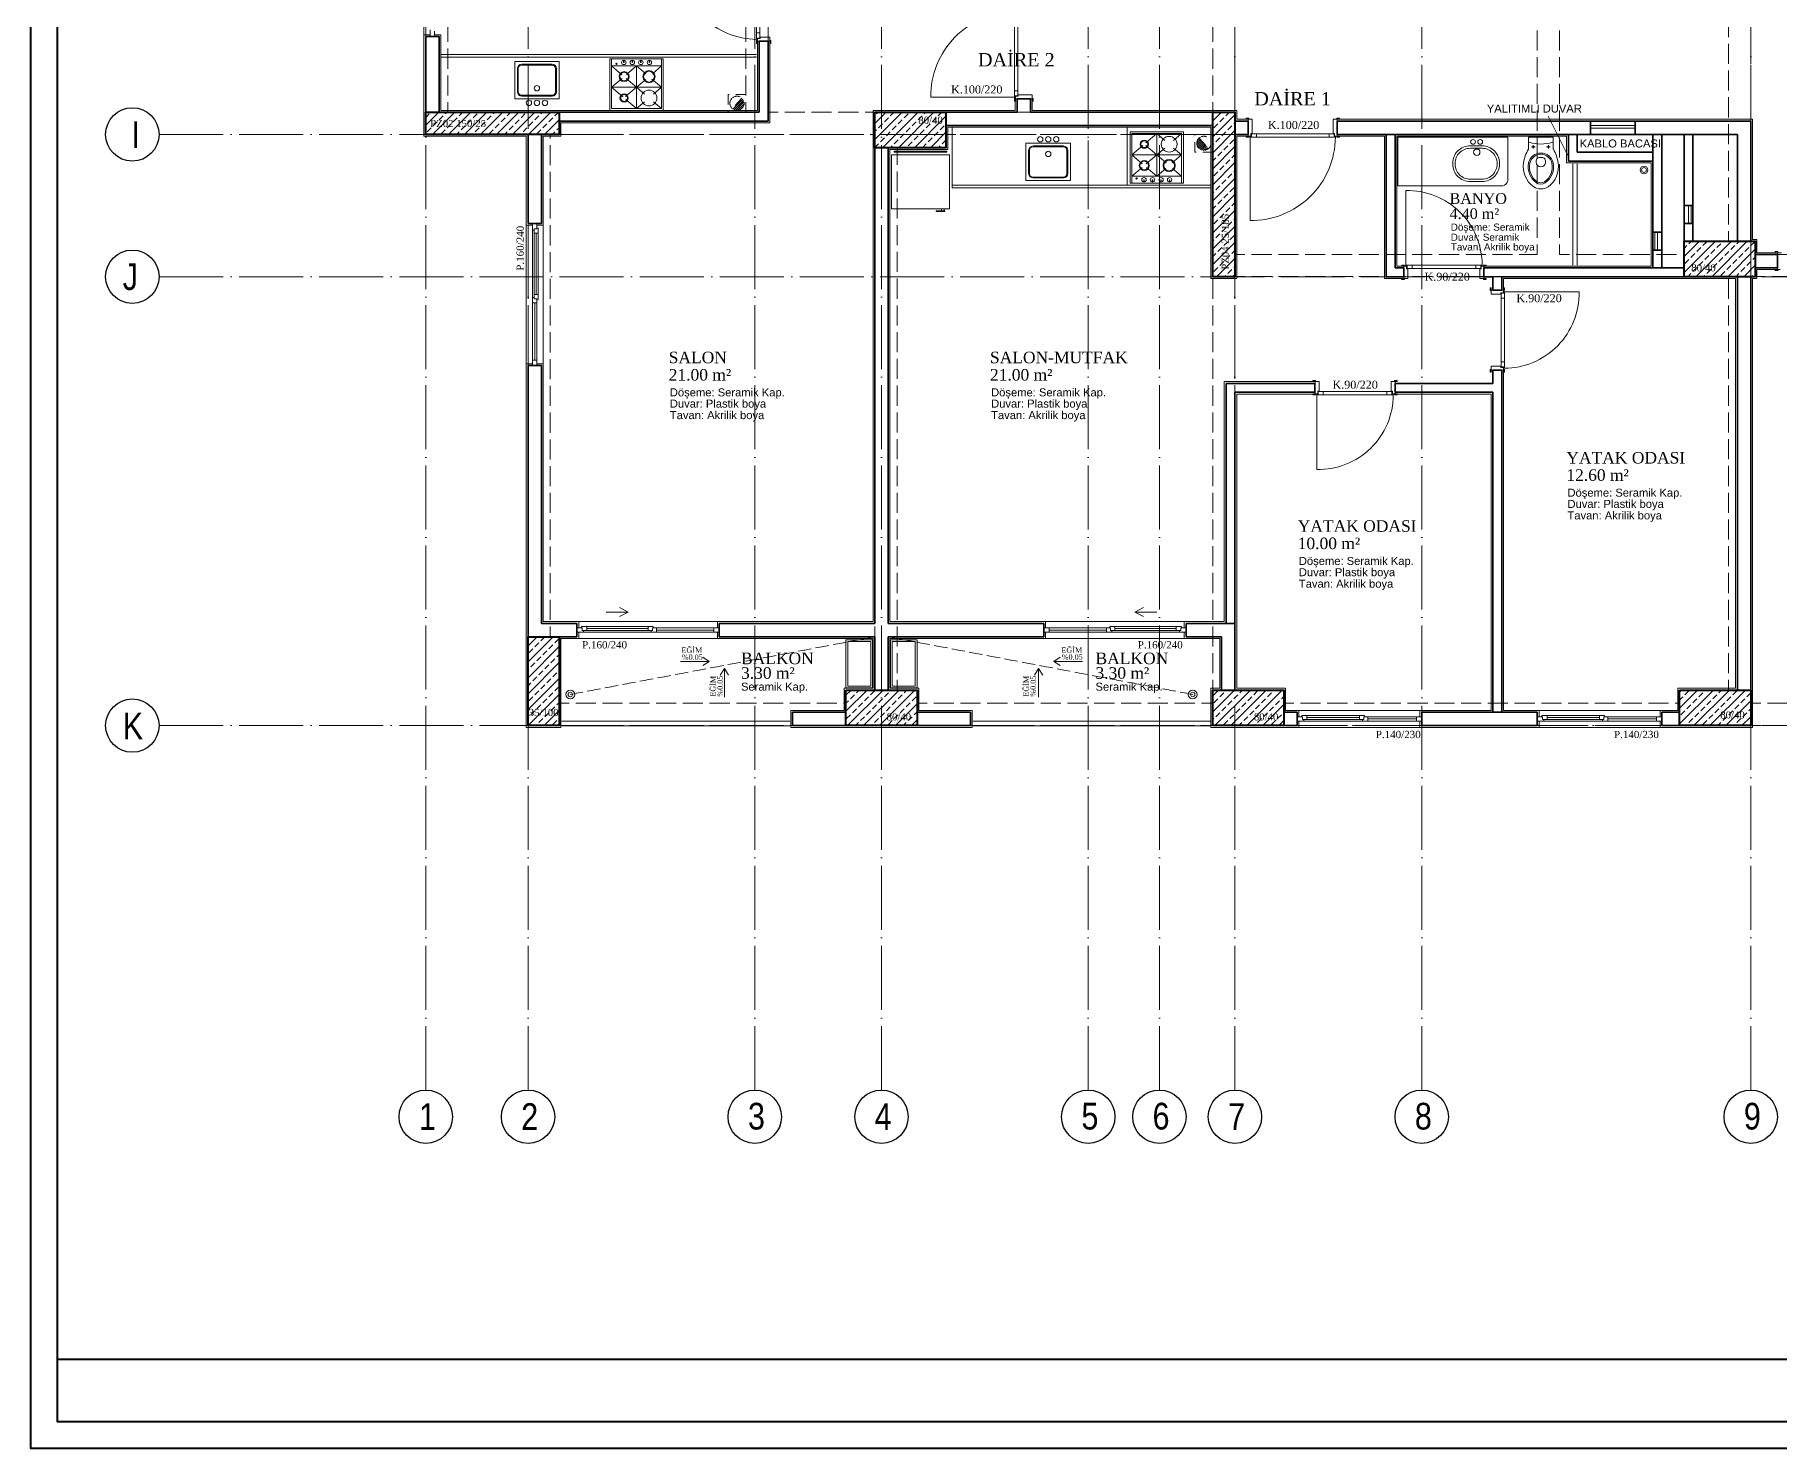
# Model space of a CAD drawing. Header units: millimetres. Extents: x 11587 to 81192, y -36083 to -25300.
# Drawn here: x 25177 to 27138, y -36083 to -34493 of the extents above; entities that cross this region are included whole.
import ezdxf

# ---------------------------------------------------------------- set-up
doc = ezdxf.new("R2010")
doc.units = ezdxf.units.MM
doc.linetypes.add('AKS', pattern=[30, 24, -3, 0, -3])
doc.linetypes.add('IZDUSUM1', pattern=[20, 7.5, -5, 7.5, 0])
for name, color, linetype, lineweight in [('rtm-aks balon', 20, 'Continuous', 25), ('rtm-aks balon yazı', 7, 'Continuous', 20), ('rtm-aks yeni', 7, 'AKS', 20), ('rtm-antet-02', 140, 'Continuous', 40), ('rtm-cam', 141, 'Continuous', 9), ('rtm-duv tugla', 22, 'Continuous', 35), ('rtm-izdusum-üst ince', 8, 'IZDUSUM1', 5), ('rtm-kapı-ahsap', 35, 'Continuous', 13), ('rtm-mhl-yazı-adı', 150, 'Continuous', 30), ('rtm-mhl-yazı-m2', 7, 'Continuous', 20), ('rtm-mhl-yazı-malzeme', 253, 'Continuous', 13), ('rtm-pen-ahsap', 35, 'Continuous', 13), ('rtm-plan katmanı-05', 205, 'Continuous', 20), ('rtm-plan katmanı-07', 135, 'Continuous', 9), ('rtm-sembol ok', 7, 'Continuous', 20), ('rtm-sıva', 252, 'Continuous', 15), ('rtm-tarama-betonarme', 51, 'Continuous', 15), ('rtm-tas_betonarme', 50, 'Continuous', 40), ('rtm-tefris vitrifiye', 9, 'Continuous', 9)]:
    doc.layers.add(name, color=color, linetype=linetype, lineweight=lineweight)
doc.styles.add('AKSYAZI', font='ARIALN.TTF')
doc.styles.add('ARIAL', font='times.ttf')
doc.styles.get("Standard").update_dxf_attribs({"font": 'arial.ttf'})
doc.styles.add('VAZ-OLCU', font='times.ttf', dxfattribs={"height": 60})
pattern_1 = [(45, (3786.76, 20249.116), (-8.980256, 8.980256), []), (45, (3795.74, 20249.116), (-8.980256, 8.980256), [6.35, -3.175])]

# ---------------------------------------------------------------- blocks, each defined once
blk = doc.blocks.new('KİRİŞA')
at = {"layer": 'rtm-izdusum-üst ince', "ltscale": 1.5}
for points in [[(21829.4, -54829.2), (21829.4, -54569.2)], [(21854.4, -54829.2), (21854.4, -54569.2)], [(22189.4, -54829.2), (22189.4, -54579.2)], [(22214.4, -54829.2), (22214.4, -54579.2)], [(23294.4, -54974.2), (23294.4, -54689.2)], [(23319.4, -54974.2), (23319.4, -54689.2)], [(22714.4, -54829.2), (22714.4, -54709.2)], [(22739.4, -54829.2), (22739.4, -54709.2)], [(23079.4, -54989.2), (23079.4, -54709.2)], [(23104.4, -54989.2), (23104.4, -54709.2)], [(21979.4, -54829.2), (22189.4, -54829.2)], [(22214.4, -54829.2), (22334.4, -54829.2)], [(22414.4, -54829.2), (22714.4, -54829.2)], [(21944.4, -55419.2), (21944.4, -54854.2)], [(21969.4, -55419.2), (21969.4, -54854.2)], [(21979.4, -54854.2), (22334.4, -54854.2)], [(22414.4, -54854.2), (22714.4, -54854.2)], [(22334.4, -55479.2), (22334.4, -54869.2)], [(22359.4, -55479.2), (22359.4, -54869.2)], [(22739.4, -54989.2), (23079.4, -54989.2)], [(23104.4, -54989.2), (23244.4, -54989.2)], [(23324.4, -54989.2), (23554.4, -54989.2)], [(22714.4, -55479.2), (22714.4, -55014.2)], [(22739.4, -55479.2), (22739.4, -55014.2)], [(22739.4, -55014.2), (23244.4, -55014.2)], [(23294.4, -55479.2), (23294.4, -55014.2)], [(23319.4, -55479.2), (23319.4, -55014.2)], [(23324.4, -55014.2), (23554.4, -55014.2)], [(21979.4, -55494.2), (22301.9, -55494.2)], [(22381.9, -55494.2), (22714.4, -55494.2)], [(22794.4, -55494.2), (23239.4, -55494.2)], [(23319.4, -55494.2), (23554.4, -55494.2)], [(21979.4, -55519.2), (22301.9, -55519.2)], [(22381.9, -55519.2), (22714.4, -55519.2)], [(22794.4, -55519.2), (23239.4, -55519.2)], [(23319.4, -55519.2), (23554.4, -55519.2)]]:
    blk.add_lwpolyline(points, dxfattribs=at)
blk = doc.blocks.new('rty')
at = {"layer": 'rtm-kapı-ahsap'}
for p, q in [((-58244.9, -62700.3), (-58243.8, -62700.3)), ((-58244.9, -62703.4), (-58244.9, -62700.3)), ((-58243.8, -62703.4), (-58244.9, -62703.4)), ((-58243.8, -62700.3), (-58243.8, -62703.4)), ((-58243.8, -62707.4), (-58243.8, -62702.9)), ((-58229.8, -62702.9), (-58243.8, -62702.9)), ((-58232.8, -62707.4), (-58243.8, -62707.4)), ((-58232.8, -62705.9), (-58232.8, -62707.4)), ((-58229.8, -62705.9), (-58232.8, -62705.9)), ((-58232.6, -62706.4), (-58232.6, -62789.4)), ((-58232.6, -62706.4), (-58229.7, -62706.4)), ((-58229.8, -62700.4), (-58229.8, -62703.4)), ((-58228.8, -62700.4), (-58229.8, -62700.4)), ((-58229.8, -62702.9), (-58229.8, -62705.9)), ((-58229.8, -62703.4), (-58228.8, -62703.4)), ((-58229.8, -62704.9), (-58228.8, -62704.9)), ((-58229.7, -62706.4), (-58229.7, -62704.9)), ((-58228.8, -62703.4), (-58228.8, -62700.4)), ((-58228.8, -62790.9), (-58228.8, -62704.9)), ((-58144.8, -62704.9), (-58228.8, -62704.9)), ((-58228.8, -62712), (-58232.6, -62712)), ((-58243.8, -62788.4), (-58243.8, -62792.9)), ((-58232.8, -62788.4), (-58243.8, -62788.4)), ((-58232.8, -62789.9), (-58232.8, -62788.4)), ((-58228.8, -62783.7), (-58232.6, -62783.7)), ((-58243.8, -62792.3), (-58244.9, -62792.3)), ((-58244.9, -62792.3), (-58244.9, -62795.4)), ((-58244.9, -62795.4), (-58243.8, -62795.4)), ((-58243.8, -62795.4), (-58243.8, -62792.3)), ((-58229.8, -62792.9), (-58243.8, -62792.9)), ((-58229.8, -62789.9), (-58232.8, -62789.9)), ((-58232.6, -62789.4), (-58229.7, -62789.4)), ((-58229.8, -62792.9), (-58229.8, -62789.9)), ((-58229.8, -62790.9), (-58228.8, -62790.9)), ((-58229.8, -62795.4), (-58229.8, -62792.3)), ((-58229.8, -62792.3), (-58228.8, -62792.3)), ((-58228.8, -62795.4), (-58229.8, -62795.4)), ((-58229.7, -62789.4), (-58229.7, -62790.9)), ((-58228.8, -62792.3), (-58228.8, -62795.4))]:
    blk.add_line(p, q, dxfattribs=at)
at = {"layer": 'rtm-kapı-ahsap', "const_width": 0.392}
blk.add_lwpolyline([(-58229.2, -62703.9, 1), (-58229.2, -62704.5, 1)], format="xyb", close=True, dxfattribs=at)
at = {"layer": 'rtm-kapı-ahsap'}
blk.add_arc((-58229.1, -62706.6), 84.3, 270.2011, 1.1472, dxfattribs=at)
blk = doc.blocks.new('K-100')
at = {"layer": 'rtm-kapı-ahsap'}
for p, q in [((-34308.1, -13702.2), (-34307, -13702.2)), ((-34308.1, -13705.4), (-34308.1, -13702.2)), ((-34307, -13705.4), (-34308.1, -13705.4)), ((-34307, -13702.2), (-34307, -13705.4)), ((-34307, -13709.3), (-34307, -13704.8)), ((-34288, -13704.8), (-34307, -13704.8)), ((-34291, -13709.3), (-34307, -13709.3)), ((-34288, -13707.8), (-34291, -13707.8)), ((-34291, -13707.8), (-34291, -13709.3)), ((-34290.8, -13801.3), (-34290.8, -13708.3)), ((-34290.8, -13708.3), (-34287.9, -13708.3)), ((-34288, -13702.3), (-34288, -13705.4)), ((-34287, -13702.3), (-34288, -13702.3)), ((-34288, -13704.8), (-34288, -13707.8)), ((-34288, -13705.4), (-34287, -13705.4)), ((-34288, -13706.8), (-34287, -13706.8)), ((-34287.9, -13708.3), (-34287.9, -13706.8)), ((-34287, -13705.4), (-34287, -13702.3)), ((-34287, -13706.8), (-34287, -13802.8)), ((-34287, -13713.9), (-34290.8, -13713.9)), ((-34307, -13804.2), (-34308.1, -13804.2)), ((-34308.1, -13804.2), (-34308.1, -13807.3)), ((-34308.1, -13807.3), (-34307, -13807.3)), ((-34307, -13800.3), (-34307, -13804.8)), ((-34291, -13800.3), (-34307, -13800.3)), ((-34307, -13807.3), (-34307, -13804.2)), ((-34288, -13804.8), (-34307, -13804.8)), ((-34291, -13801.8), (-34291, -13800.3)), ((-34288, -13801.8), (-34291, -13801.8)), ((-34287, -13795.6), (-34290.8, -13795.6)), ((-34290.8, -13801.3), (-34287.9, -13801.3)), ((-34288, -13804.8), (-34288, -13801.8)), ((-34288, -13802.8), (-34287, -13802.8)), ((-34288, -13807.3), (-34288, -13804.2)), ((-34288, -13804.2), (-34287, -13804.2)), ((-34287, -13807.3), (-34288, -13807.3)), ((-34287.9, -13801.3), (-34287.9, -13802.8)), ((-34193, -13802.8), (-34287, -13802.8)), ((-34287, -13804.2), (-34287, -13807.3))]:
    blk.add_line(p, q, dxfattribs=at)
at = {"layer": 'rtm-kapı-ahsap', "const_width": 0.392}
blk.add_lwpolyline([(-34287.4, -13803.7, -1), (-34287.4, -13803.1, -1)], format="xyb", close=True, dxfattribs=at)
at = {"layer": 'rtm-kapı-ahsap'}
blk.add_arc((-34287.9, -13801.7), 94.9, 359.3332, 89.4605, dxfattribs=at)

msp = doc.modelspace()

# ---------------------------------------------------------------- hatches: boundary and pattern name
at = {"layer": 'rtm-izdusum-üst ince', "ltscale": 1.5}
h = msp.add_hatch(dxfattribs=at)
h.set_pattern_fill('ANSI31', color=256, scale=0.5, angle=180, style=0)
h.set_pattern_definition([(225, (27200.5832, -32985.134), (1.122532, -1.122532), [])])
edge = h.paths.add_edge_path()
edge.add_arc((25966.19, -34570.13), 8, -132.76259, 47.23741, ccw=False)
edge.add_line((25960.76, -34576.01), (25971.62, -34564.26))
h = msp.add_hatch(dxfattribs=at)
h.set_pattern_fill('ANSI31', color=256, scale=0.5, angle=180, style=0)
h.set_pattern_definition([(225, (27255.5832, -34455.134), (1.122532, -1.122532), [])])
edge = h.paths.add_edge_path()
edge.add_arc((26491.19, -34615.13), 8, 132.76259, 312.76259)
edge.add_line((26496.62, -34621.01), (26485.76, -34609.26))
at = {"layer": 'rtm-tarama-betonarme'}
h = msp.add_hatch(dxfattribs=at)
h.set_pattern_fill('ANSI33', color=256, scale=2, style=0)
h.set_pattern_definition(pattern_1)
h.paths.add_polyline_path([(25616.19, -34580.13), (25766.19, -34580.13), (25766.19, -34605.13), (25616.19, -34605.13)])
h = msp.add_hatch(dxfattribs=at)
h.set_pattern_fill('ANSI33', color=256, scale=2, style=0)
h.set_pattern_definition(pattern_1)
h.paths.add_polyline_path([(26121.19, -34620.13), (26121.19, -34580.13), (26201.19, -34580.13), (26201.19, -34620.13)])
h = msp.add_hatch(dxfattribs=at)
h.set_pattern_fill('ANSI33', color=256, scale=2, style=0)
h.set_pattern_definition(pattern_1)
h.paths.add_polyline_path([(26501.19, -34765.13), (26501.19, -34580.13), (26526.19, -34580.13), (26526.19, -34765.13)])
h = msp.add_hatch(dxfattribs=at)
h.set_pattern_fill('ANSI33', color=256, scale=2, style=0)
h.set_pattern_definition(pattern_1)
h.paths.add_polyline_path([(27111.19, -34765.13), (27031.19, -34765.13), (27031.19, -34725.13), (27111.19, -34725.13)])
h = msp.add_hatch(dxfattribs=at)
h.set_pattern_fill('ANSI33', color=256, scale=2, style=0)
h.set_pattern_definition(pattern_1)
h.paths.add_polyline_path([(25731.19, -35170.13), (25766.19, -35170.13), (25766.19, -35270.13), (25731.19, -35270.13)])
h = msp.add_hatch(dxfattribs=at)
h.set_pattern_fill('ANSI33', color=256, scale=2, style=0)
h.set_pattern_definition(pattern_1)
h.paths.add_polyline_path([(26088.69, -35270.13), (26088.69, -35230.13), (26168.69, -35230.13), (26168.69, -35270.13)])
h = msp.add_hatch(dxfattribs=at)
h.set_pattern_fill('ANSI33', color=256, scale=2, style=0)
h.set_pattern_definition(pattern_1)
h.paths.add_polyline_path([(26581.19, -35270.13), (26501.19, -35270.13), (26501.19, -35230.13), (26581.19, -35230.13)])
h = msp.add_hatch(dxfattribs=at)
h.set_pattern_fill('ANSI33', color=256, scale=2, style=0)
h.set_pattern_definition(pattern_1)
h.paths.add_polyline_path([(27106.19, -35270.13), (27026.19, -35270.13), (27026.19, -35230.13), (27106.19, -35230.13)])

# ---------------------------------------------------------------- linework, layer by layer
at = {"layer": 'rtm-aks balon'}
for centre in [(25286.19, -34605.13), (25286.19, -34765.13), (25286.19, -35270.13), (25616.19, -35710.13), (25731.19, -35710.13), (25986.19, -35710.13), (26128.69, -35710.13), (26361.19, -35710.13), (26441.19, -35710.13), (26526.19, -35710.13), (26736.19, -35710.13), (27106.19, -35710.13)]:
    msp.add_circle(centre, 30, dxfattribs=at)
at = {"layer": 'rtm-aks yeni', "ltscale": 3}
for p, q in [((25616.19, -35680.13), (25616.19, -31980.13)), ((25731.19, -35680.13), (25731.19, -31980.13)), ((25986.19, -35680.13), (25986.19, -31980.13)), ((26128.69, -35680.13), (26128.69, -31980.13)), ((26361.19, -35680.13), (26361.19, -31980.13)), ((26441.19, -35680.13), (26441.19, -31980.13)), ((26526.19, -35680.13), (26526.19, -31980.13)), ((26736.19, -35680.13), (26736.19, -31980.13)), ((27106.19, -35680.13), (27106.19, -31980.13)), ((25316.19, -34605.13), (26526.19, -34605.13)), ((25316.19, -34765.13), (33681.19, -34765.13)), ((25316.19, -35270.13), (33681.19, -35270.13))]:
    msp.add_line(p, q, dxfattribs=at)
at = {"layer": 'rtm-antet-02'}
for points in [[(25171.61, -31582.89), (25171.61, -36082.89), (33826.61, -36082.89), (33826.61, -31582.89), (25171.61, -31582.89)], [(25201.61, -35982.89), (33796.61, -35982.89)]]:
    msp.add_lwpolyline(points, dxfattribs=at)
msp.add_lwpolyline([(25201.61, -31612.89), (25201.61, -36052.89), (33796.61, -36052.89), (33796.61, -31612.89)], close=True, dxfattribs=at)
at = {"layer": 'rtm-cam'}
for p, q in [((25740.44, -34716.13), (25740.44, -34785.13)), ((25738.69, -34794.63), (25738.69, -34859.13)), ((25797.19, -35160.88), (25866.19, -35160.88)), ((25875.69, -35162.63), (25940.19, -35162.63)), ((26381.69, -35162.63), (26317.19, -35162.63)), ((26460.19, -35160.88), (26391.19, -35160.88)), ((26607.19, -35260.88), (26666.19, -35260.88)), ((26675.69, -35262.63), (26730.19, -35262.63)), ((26877.19, -35260.88), (26936.19, -35260.88)), ((26945.69, -35262.63), (27000.19, -35262.63))]:
    msp.add_line(p, q, dxfattribs=at)
at = {"layer": 'rtm-duv tugla'}
for points in [[(25616.19, -34580.13), (25616.19, -34495.13)], [(25631.19, -34495.13), (25616.19, -34495.13)], [(25631.19, -34580.13), (25631.19, -34495.13)], [(25991.19, -34580.13), (25991.19, -34500.13)], [(26001.19, -34500.13), (25991.19, -34500.13)], [(26001.19, -34590.13), (26001.19, -34500.13)], [(25766.19, -34580.13), (25991.19, -34580.13)], [(26201.19, -34580.13), (26281.19, -34580.13)], [(26281.19, -34580.13), (26281.19, -34565.13)], [(26281.19, -34565.13), (26296.19, -34565.13)], [(26296.19, -34580.13), (26296.19, -34565.13)], [(26296.19, -34580.13), (26501.19, -34580.13)], [(25766.19, -34590.13), (26001.19, -34590.13)], [(26201.19, -34595.13), (26501.19, -34595.13)], [(26541.19, -34590.13), (26526.19, -34590.13)], [(26541.19, -34605.13), (26541.19, -34590.13)], [(26641.19, -34605.13), (26641.19, -34590.13)], [(27106.19, -34590.13), (26641.19, -34590.13)], [(26926.19, -34605.13), (26926.19, -34590.13)], [(26976.19, -34605.13), (26976.19, -34590.13)], [(27106.19, -34725.13), (27106.19, -34590.13)], [(25731.19, -34605.13), (25731.19, -34705.13)], [(25746.19, -34605.13), (25746.19, -34705.13)], [(26121.19, -34620.13), (26121.19, -35155.13)], [(26136.19, -34620.13), (26136.19, -35155.13)], [(26541.19, -34605.13), (26526.19, -34605.13)], [(27091.19, -34605.13), (26641.19, -34605.13)], [(26696.19, -34765.13), (26696.19, -34605.13)], [(26706.19, -34755.13), (26706.19, -34605.13)], [(26901.19, -34635.13), (26901.19, -34605.13)], [(26911.19, -34625.13), (26911.19, -34605.13)], [(26996.19, -34605.13), (26996.19, -34755.13)], [(27006.19, -34605.13), (27006.19, -34755.13)], [(27031.19, -34725.13), (27031.19, -34605.13)], [(27041.19, -34725.13), (27041.19, -34605.13)], [(27091.19, -34725.13), (27091.19, -34605.13)], [(26996.19, -34635.13), (26901.19, -34635.13)], [(26996.19, -34625.13), (26911.19, -34625.13)], [(27031.19, -34685.13), (27041.19, -34685.13)], [(25731.19, -34705.13), (25746.19, -34705.13)], [(27006.19, -34715.13), (26996.19, -34715.13)], [(27031.19, -34705.13), (27041.19, -34705.13)], [(27006.19, -34735.13), (26996.19, -34735.13)], [(26716.19, -34755.13), (26706.19, -34755.13)], [(26716.19, -34765.13), (26716.19, -34755.13)], [(27031.19, -34755.13), (26806.19, -34755.13)], [(26806.19, -34765.13), (26806.19, -34755.13)], [(27136.19, -34740.13), (27111.19, -34740.13)], [(27136.19, -34755.13), (27111.19, -34755.13)], [(27136.19, -34740.13), (27136.19, -34755.13)], [(26716.19, -34765.13), (26696.19, -34765.13)], [(26816.19, -34765.13), (26806.19, -34765.13)], [(26816.19, -34780.13), (26816.19, -34765.13)], [(27031.19, -34765.13), (26826.19, -34765.13)], [(26826.19, -34780.13), (26826.19, -34765.13)], [(27091.19, -34765.13), (27091.19, -35230.13)], [(27106.19, -34765.13), (27106.19, -35230.13)], [(26816.19, -34780.13), (26826.19, -34780.13)], [(25731.19, -34865.13), (25746.19, -34865.13)], [(25731.19, -34865.13), (25731.19, -35170.13)], [(25746.19, -34865.13), (25746.19, -35155.13)], [(26816.19, -34885.13), (26816.19, -34870.13)], [(26816.19, -34870.13), (26826.19, -34870.13)], [(26826.19, -35255.13), (26826.19, -34870.13)], [(26516.19, -35155.13), (26516.19, -34885.13)], [(26516.19, -34885.13), (26616.19, -34885.13)], [(26526.19, -35155.13), (26526.19, -34895.13)], [(26526.19, -34895.13), (26616.19, -34895.13)], [(26616.19, -34885.13), (26616.19, -34895.13)], [(26706.19, -34885.13), (26816.19, -34885.13)], [(26706.19, -34885.13), (26706.19, -34895.13)], [(26706.19, -34895.13), (26816.19, -34895.13)], [(26816.19, -35255.13), (26816.19, -34895.13)], [(25746.19, -35155.13), (25786.19, -35155.13)], [(25766.19, -35170.13), (25786.19, -35170.13)], [(25786.19, -35170.13), (25786.19, -35155.13)], [(25946.19, -35155.13), (26121.19, -35155.13)], [(25946.19, -35170.13), (25946.19, -35155.13)], [(25946.19, -35170.13), (26121.19, -35170.13)], [(26121.19, -35170.13), (26121.19, -35230.13)], [(26311.19, -35155.13), (26136.19, -35155.13)], [(26136.19, -35170.13), (26136.19, -35230.13)], [(26311.19, -35170.13), (26136.19, -35170.13)], [(26311.19, -35170.13), (26311.19, -35155.13)], [(26526.19, -35155.13), (26471.19, -35155.13)], [(26471.19, -35170.13), (26471.19, -35155.13)], [(26511.19, -35170.13), (26471.19, -35170.13)], [(26511.19, -35170.13), (26511.19, -35230.13)], [(26526.19, -35155.13), (26526.19, -35230.13)], [(26088.69, -35270.13), (26028.69, -35270.13), (26028.69, -35255.13), (26088.69, -35255.13)], [(26168.69, -35270.13), (26228.69, -35270.13), (26228.69, -35255.13), (26168.69, -35255.13)], [(26581.19, -35255.13), (26596.19, -35255.13)], [(26596.19, -35255.13), (26596.19, -35270.13)], [(26736.19, -35255.13), (26866.19, -35255.13)], [(26736.19, -35255.13), (26736.19, -35270.13)], [(26866.19, -35255.13), (26866.19, -35270.13)], [(27006.19, -35255.13), (27026.19, -35255.13)], [(27006.19, -35255.13), (27006.19, -35270.13)], [(26581.19, -35270.13), (26596.19, -35270.13)], [(26736.19, -35270.13), (26866.19, -35270.13)], [(27006.19, -35270.13), (27026.19, -35270.13)]]:
    msp.add_lwpolyline(points, dxfattribs=at)
at = {"layer": 'rtm-izdusum-üst ince', "ltscale": 1.5}
for points in [[(25976.19, -34580.13), (25976.19, -34560.13), (25956.19, -34560.13), (25956.19, -34580.13), (25976.19, -34580.13)], [(25971.62, -34564.26), (25960.76, -34576.01)], [(26481.19, -34625.13), (26481.19, -34605.13), (26501.19, -34605.13), (26501.19, -34625.13), (26481.19, -34625.13)], [(26485.76, -34609.26), (26496.62, -34621.01)]]:
    msp.add_lwpolyline(points, dxfattribs=at)
at = {"layer": 'rtm-izdusum-üst ince'}
for points in [[(26121.19, -35170.13), (25778.69, -35235.13)], [(26136.19, -35170.13), (26478.69, -35235.13)]]:
    msp.add_lwpolyline(points, dxfattribs=at)
at = {"layer": 'rtm-izdusum-üst ince', "ltscale": 1.5}
for centre in [(25966.19, -34570.13), (26491.19, -34615.13)]:
    msp.add_circle(centre, 8, dxfattribs=at)
at = {"layer": 'rtm-kapı-ahsap'}
for p, q in [((27133.64, -34736.98), (27133.64, -34738.13)), ((27136.76, -34736.98), (27133.64, -34736.98)), ((27133.64, -34738.13), (27136.76, -34738.13)), ((27140.69, -34738.13), (27136.19, -34738.13)), ((27136.19, -34757.13), (27136.19, -34738.13)), ((27136.76, -34738.13), (27136.76, -34736.98)), ((27133.69, -34757.13), (27136.76, -34757.13)), ((27133.69, -34758.11), (27133.69, -34757.13)), ((27136.76, -34758.11), (27133.69, -34758.11)), ((27136.19, -34757.13), (27139.19, -34757.13)), ((27136.76, -34757.13), (27136.76, -34758.11))]:
    msp.add_line(p, q, dxfattribs=at)
for points in [[(26926.19, -34595.13), (26976.19, -34595.13)], [(26926.19, -34598.13), (26976.19, -34598.13)], [(27036.19, -34705.13), (27036.19, -34685.13)], [(27039.19, -34705.13), (27039.19, -34685.13)], [(26998.19, -34735.13), (26998.19, -34715.13)], [(27001.19, -34735.13), (27001.19, -34715.13)]]:
    msp.add_lwpolyline(points, dxfattribs=at)
at = {"layer": 'rtm-kapı-ahsap', "const_width": 0.392}
msp.add_lwpolyline([(27137.26, -34757.72, -1), (27137.87, -34757.72, -1)], format="xyb", close=True, dxfattribs=at)
at = {"layer": 'rtm-pen-ahsap'}
for p, q in [((25621.19, -34487.63), (25621.19, -34495.13)), ((25626.19, -34495.13), (25626.19, -34489.13)), ((25736.19, -34712.63), (25736.19, -34705.13)), ((25736.19, -34712.63), (25738.19, -34712.63)), ((25738.19, -34711.13), (25738.19, -34716.13)), ((25738.19, -34711.13), (25741.19, -34711.13)), ((25738.19, -34785.13), (25738.19, -34716.13)), ((25738.19, -34716.13), (25742.69, -34716.13)), ((25741.19, -34705.13), (25741.19, -34711.13)), ((25742.69, -34710.5), (25742.69, -34716.13)), ((25742.69, -34785.13), (25742.69, -34716.13)), ((25736.19, -34796.13), (25736.19, -34788.63)), ((25738.19, -34788.63), (25736.19, -34788.63)), ((25736.19, -34794.63), (25741.19, -34794.63)), ((25736.19, -34796.13), (25736.19, -34865.13)), ((25738.19, -34790.13), (25738.19, -34785.13)), ((25738.19, -34785.13), (25742.69, -34785.13)), ((25738.19, -34790.13), (25741.19, -34790.13)), ((25741.19, -34790.13), (25741.19, -34794.63)), ((25741.19, -34854.13), (25741.19, -34794.63)), ((25742.69, -34790.77), (25742.69, -34785.13)), ((25741.19, -34854.13), (25741.19, -34859.77)), ((25736.19, -34859.13), (25741.19, -34859.13)), ((25741.19, -34865.13), (25741.19, -34859.13)), ((25786.19, -35160.13), (25792.19, -35160.13)), ((25793.69, -35165.13), (25786.19, -35165.13)), ((25791.56, -35158.63), (25797.19, -35158.63)), ((25792.19, -35163.13), (25792.19, -35160.13)), ((25792.19, -35163.13), (25797.19, -35163.13)), ((25793.69, -35165.13), (25793.69, -35163.13)), ((25866.19, -35158.63), (25797.19, -35158.63)), ((25797.19, -35163.13), (25797.19, -35158.63)), ((25866.19, -35163.13), (25797.19, -35163.13)), ((25871.83, -35158.63), (25866.19, -35158.63)), ((25866.19, -35163.13), (25866.19, -35158.63)), ((25871.19, -35163.13), (25866.19, -35163.13)), ((25869.69, -35163.13), (25869.69, -35165.13)), ((25877.19, -35165.13), (25869.69, -35165.13)), ((25871.19, -35160.13), (25875.69, -35160.13)), ((25871.19, -35163.13), (25871.19, -35160.13)), ((25935.19, -35160.13), (25875.69, -35160.13)), ((25875.69, -35165.13), (25875.69, -35160.13)), ((25877.19, -35165.13), (25946.19, -35165.13)), ((25935.19, -35160.13), (25940.83, -35160.13)), ((25940.19, -35165.13), (25940.19, -35160.13)), ((25946.19, -35160.13), (25940.19, -35160.13)), ((26311.19, -35160.13), (26317.19, -35160.13)), ((26380.19, -35165.13), (26311.19, -35165.13)), ((26322.19, -35160.13), (26316.56, -35160.13)), ((26317.19, -35165.13), (26317.19, -35160.13)), ((26322.19, -35160.13), (26381.69, -35160.13)), ((26380.19, -35165.13), (26387.69, -35165.13)), ((26386.19, -35160.13), (26381.69, -35160.13)), ((26381.69, -35165.13), (26381.69, -35160.13)), ((26385.56, -35158.63), (26391.19, -35158.63)), ((26386.19, -35163.13), (26386.19, -35160.13)), ((26386.19, -35163.13), (26391.19, -35163.13)), ((26387.69, -35163.13), (26387.69, -35165.13)), ((26391.19, -35158.63), (26460.19, -35158.63)), ((26391.19, -35163.13), (26391.19, -35158.63)), ((26391.19, -35163.13), (26460.19, -35163.13)), ((26465.83, -35158.63), (26460.19, -35158.63)), ((26460.19, -35163.13), (26460.19, -35158.63)), ((26465.19, -35163.13), (26460.19, -35163.13)), ((26463.69, -35165.13), (26463.69, -35163.13)), ((26463.69, -35165.13), (26471.19, -35165.13)), ((26471.19, -35160.13), (26465.19, -35160.13)), ((26465.19, -35163.13), (26465.19, -35160.13)), ((26596.19, -35260.13), (26602.19, -35260.13)), ((26603.69, -35265.13), (26596.19, -35265.13)), ((26601.56, -35258.63), (26607.19, -35258.63)), ((26602.19, -35263.13), (26602.19, -35260.13)), ((26602.19, -35263.13), (26607.19, -35263.13)), ((26603.69, -35265.13), (26603.69, -35263.13)), ((26666.19, -35258.63), (26607.19, -35258.63)), ((26607.19, -35263.13), (26607.19, -35258.63)), ((26666.19, -35263.13), (26607.19, -35263.13)), ((26671.83, -35258.63), (26666.19, -35258.63)), ((26666.19, -35263.13), (26666.19, -35258.63)), ((26671.19, -35263.13), (26666.19, -35263.13)), ((26669.69, -35263.13), (26669.69, -35265.13)), ((26677.19, -35265.13), (26669.69, -35265.13)), ((26671.19, -35260.13), (26675.69, -35260.13)), ((26671.19, -35263.13), (26671.19, -35260.13)), ((26725.19, -35260.13), (26675.69, -35260.13)), ((26675.69, -35265.13), (26675.69, -35260.13)), ((26677.19, -35265.13), (26736.19, -35265.13)), ((26725.19, -35260.13), (26730.83, -35260.13)), ((26730.19, -35265.13), (26730.19, -35260.13)), ((26736.19, -35260.13), (26730.19, -35260.13)), ((26866.19, -35260.13), (26872.19, -35260.13)), ((26873.69, -35265.13), (26866.19, -35265.13)), ((26871.56, -35258.63), (26877.19, -35258.63)), ((26872.19, -35263.13), (26872.19, -35260.13)), ((26872.19, -35263.13), (26877.19, -35263.13)), ((26873.69, -35265.13), (26873.69, -35263.13)), ((26936.19, -35258.63), (26877.19, -35258.63)), ((26877.19, -35263.13), (26877.19, -35258.63)), ((26936.19, -35263.13), (26877.19, -35263.13)), ((26941.83, -35258.63), (26936.19, -35258.63)), ((26936.19, -35263.13), (26936.19, -35258.63)), ((26941.19, -35263.13), (26936.19, -35263.13)), ((26939.69, -35263.13), (26939.69, -35265.13)), ((26947.19, -35265.13), (26939.69, -35265.13)), ((26941.19, -35260.13), (26945.69, -35260.13)), ((26941.19, -35263.13), (26941.19, -35260.13)), ((26995.19, -35260.13), (26945.69, -35260.13)), ((26945.69, -35265.13), (26945.69, -35260.13)), ((26947.19, -35265.13), (27006.19, -35265.13)), ((26995.19, -35260.13), (27000.83, -35260.13)), ((27000.19, -35265.13), (27000.19, -35260.13)), ((27006.19, -35260.13), (27000.19, -35260.13))]:
    msp.add_line(p, q, dxfattribs=at)
for points in [[(25742.69, -34710.5), (25741.19, -34709.63)], [(25742.69, -34790.77), (25741.19, -34791.64)], [(25791.56, -35158.63), (25790.69, -35160.13)], [(25871.83, -35158.63), (25872.69, -35160.13)], [(26385.56, -35158.63), (26384.69, -35160.13)], [(26465.83, -35158.63), (26466.69, -35160.13)], [(26601.56, -35258.63), (26600.69, -35260.13)], [(26671.83, -35258.63), (26672.69, -35260.13)], [(26871.56, -35258.63), (26870.69, -35260.13)], [(26941.83, -35258.63), (26942.69, -35260.13)]]:
    msp.add_lwpolyline(points, dxfattribs=at)
at = {"layer": 'rtm-plan katmanı-05', "ltscale": 0.6}
for points in [[(25614.19, -34357.13), (25614.19, -34493.13)], [(25729.19, -34707.13), (25729.19, -34863.13)], [(25748.19, -34707.13), (25748.19, -34863.13)], [(25944.19, -35153.13), (25788.19, -35153.13)], [(26313.19, -35153.13), (26469.19, -35153.13)], [(25944.19, -35172.13), (25788.19, -35172.13)], [(26313.19, -35172.13), (26469.19, -35172.13)], [(26734.19, -35253.13), (26598.19, -35253.13)], [(27004.19, -35253.13), (26868.19, -35253.13)], [(26734.19, -35272.13), (26598.19, -35272.13)], [(27004.19, -35272.13), (26868.19, -35272.13)]]:
    msp.add_lwpolyline(points, dxfattribs=at)
at = {"layer": 'rtm-plan katmanı-05'}
for points in [[(26025.69, -35265.21), (25769.19, -35265.21)], [(26231.69, -35265.21), (26498.19, -35265.21)], [(26025.69, -35270.21), (25769.19, -35270.21)], [(26231.69, -35270.21), (26498.19, -35270.21)]]:
    msp.add_lwpolyline(points, dxfattribs=at)
for centre, radius in [((25778.69, -35235.13), 5), ((25778.69, -35235.13), 2.5), ((26478.69, -35235.13), 5), ((26478.69, -35235.13), 2.5)]:
    msp.add_circle(centre, radius, dxfattribs=at)
at = {"layer": 'rtm-plan katmanı-07'}
for points in [[(26901.8, -34630.99), (26878.28, -34584.56)], [(25736.19, -34788.63), (25736.19, -34712.63)], [(25869.69, -35165.13), (25793.69, -35165.13)], [(26387.69, -35165.13), (26463.69, -35165.13)], [(26669.69, -35265.13), (26603.69, -35265.13)], [(26939.69, -35265.13), (26873.69, -35265.13)]]:
    msp.add_lwpolyline(points, dxfattribs=at)
at = {"layer": 'rtm-sembol ok'}
for points in [[(25818.94, -35142.45), (25843.94, -35142.45)], [(25843.94, -35142.45), (25833.94, -35137.45)], [(25843.94, -35142.45), (25833.94, -35147.45)], [(26413.44, -35142.45), (26423.44, -35137.45)], [(26438.44, -35142.45), (26413.44, -35142.45)], [(26413.44, -35142.45), (26423.44, -35147.45)], [(25902.67, -35197.92), (25935, -35197.92)], [(25935, -35197.92), (25927.59, -35193.25)], [(25935, -35197.92), (25927.59, -35202.59)], [(25952.1, -35205.87), (25947.44, -35213.27)], [(25952.1, -35238.2), (25952.1, -35205.87)], [(25952.1, -35205.87), (25956.77, -35213.27)], [(26305.28, -35205.87), (26300.61, -35213.27)], [(26305.28, -35238.2), (26305.28, -35205.87)], [(26305.28, -35205.87), (26309.95, -35213.27)], [(26322.39, -35197.92), (26329.79, -35193.25)], [(26354.71, -35197.92), (26322.39, -35197.92)], [(26322.39, -35197.92), (26329.79, -35202.59)]]:
    msp.add_lwpolyline(points, dxfattribs=at)
at = {"layer": 'rtm-sıva'}
for points in [[(25621.19, -34493.13), (25614.19, -34493.13), (25614.19, -34607.13), (25729.19, -34607.13), (25729.19, -34707.13)], [(25989.19, -34500.13), (25989.19, -34578.13), (25633.19, -34578.13), (25633.19, -34493.13), (25626.19, -34493.13)], [(25748.19, -34707.13), (25748.19, -34607.13), (25768.19, -34607.13), (25768.19, -34592.13), (26003.19, -34592.13), (26003.19, -34500.13)], [(26279.19, -34565.13), (26279.19, -34578.13), (26119.19, -34578.13), (26119.19, -35153.13), (25944.19, -35153.13), (25944.19, -35160.13)], [(26298.19, -34565.13), (26298.19, -34578.13), (26528.19, -34578.13), (26528.19, -34588.13), (26541.19, -34588.13)], [(26541.19, -34607.13), (26528.19, -34607.13), (26528.19, -34767.13), (26499.19, -34767.13), (26499.19, -34597.13), (26203.19, -34597.13), (26203.19, -34622.13), (26138.19, -34622.13), (26138.19, -35153.13), (26313.19, -35153.13), (26313.19, -35160.13)], [(26641.19, -34588.13), (27108.19, -34588.13), (27108.19, -34723.13), (27113.19, -34723.13), (27113.19, -34738.13)], [(26641.19, -34607.13), (26694.19, -34607.13), (26694.19, -34767.13), (26716.19, -34767.13)], [(26716.19, -34753.13), (26708.19, -34753.13), (26708.19, -34607.13), (26899.19, -34607.13)], [(26994.19, -34637.13), (26899.19, -34637.13), (26899.19, -34607.13)], [(26994.19, -34637.13), (26994.19, -34753.13), (26806.19, -34753.13)], [(25729.19, -34707.13), (25736.19, -34707.13)], [(25741.19, -34707.13), (25748.19, -34707.13)], [(27136.19, -34738.13), (27113.19, -34738.13)], [(27113.19, -34757.13), (27113.19, -34767.13), (27108.19, -34767.13), (27108.19, -35272.13), (27004.19, -35272.13), (27004.19, -35265.13)], [(27136.19, -34757.13), (27113.19, -34757.13)], [(26828.19, -34767.13), (26828.19, -34780.13)], [(26828.19, -34767.13), (27089.19, -34767.13), (27089.19, -35228.13), (27024.19, -35228.13), (27024.19, -35253.13), (27004.19, -35253.13), (27004.19, -35260.13)], [(25729.19, -34863.13), (25736.19, -34863.13)], [(25729.19, -34863.13), (25729.19, -35272.13), (25768.19, -35272.13), (25768.19, -35172.13), (25788.19, -35172.13), (25788.19, -35165.13)], [(25741.19, -34863.13), (25748.19, -34863.13)], [(25788.19, -35160.13), (25788.19, -35153.13), (25748.19, -35153.13), (25748.19, -34863.13)], [(26828.19, -34870.13), (26828.19, -35253.13), (26868.19, -35253.13), (26868.19, -35260.13)], [(26469.19, -35160.13), (26469.19, -35153.13), (26514.19, -35153.13), (26514.19, -34883.13), (26616.19, -34883.13)], [(26598.19, -35260.13), (26598.19, -35253.13), (26583.19, -35253.13), (26583.19, -35228.13), (26528.19, -35228.13), (26528.19, -34897.13), (26616.19, -34897.13)], [(26706.19, -34897.13), (26814.19, -34897.13), (26814.19, -35253.13), (26734.19, -35253.13), (26734.19, -35260.13)], [(25944.19, -35165.13), (25944.19, -35172.13), (26119.19, -35172.13), (26119.19, -35228.13), (26086.69, -35228.13), (26086.69, -35253.13), (26026.69, -35253.13), (26026.69, -35272.13), (26230.69, -35272.13), (26230.69, -35253.13), (26170.69, -35253.13), (26170.69, -35228.13), (26138.19, -35228.13), (26138.19, -35172.13), (26313.19, -35172.13), (26313.19, -35165.13)], [(26469.19, -35165.13), (26469.19, -35172.13), (26509.19, -35172.13), (26509.19, -35228.13), (26499.19, -35228.13), (26499.19, -35272.13), (26598.19, -35272.13), (26598.19, -35265.13)], [(26734.19, -35265.13), (26734.19, -35272.13), (26868.19, -35272.13), (26868.19, -35265.13)]]:
    msp.add_lwpolyline(points, dxfattribs=at)
at = {"layer": 'rtm-tas_betonarme'}
for points in [[(25616.19, -34580.13), (25766.19, -34580.13), (25766.19, -34605.13), (25616.19, -34605.13)], [(26121.19, -34580.13), (26201.19, -34580.13), (26201.19, -34620.13), (26121.19, -34620.13)], [(26501.19, -34580.13), (26526.19, -34580.13), (26526.19, -34765.13), (26501.19, -34765.13)], [(27031.19, -34725.13), (27111.19, -34725.13), (27111.19, -34765.13), (27031.19, -34765.13)], [(25731.19, -35170.13), (25766.19, -35170.13), (25766.19, -35270.13), (25731.19, -35270.13)], [(26088.69, -35230.13), (26168.69, -35230.13), (26168.69, -35270.13), (26088.69, -35270.13)], [(26501.19, -35230.13), (26581.19, -35230.13), (26581.19, -35270.13), (26501.19, -35270.13)], [(27026.19, -35230.13), (27106.19, -35230.13), (27106.19, -35270.13), (27026.19, -35270.13)]]:
    msp.add_lwpolyline(points, close=True, dxfattribs=at)
at = {"layer": 'rtm-tefris vitrifiye'}
for p, q in [((25633.19, -34515.13), (25988.19, -34515.13)), ((25823.22, -34578.13), (25823.22, -34520.13)), ((25823.22, -34520.13), (25883.22, -34520.13)), ((25825.22, -34576.13), (25825.22, -34520.13)), ((25838.64, -34524.11), (25838.64, -34521.65)), ((25839.18, -34521.65), (25839.18, -34524.11)), ((25848.22, -34524.11), (25848.22, -34521.65)), ((25848.76, -34521.65), (25848.76, -34524.11)), ((25857.81, -34524.11), (25857.81, -34521.65)), ((25858.35, -34521.65), (25858.35, -34524.11)), ((25867.4, -34524.11), (25867.4, -34521.65)), ((25867.93, -34521.65), (25867.93, -34524.11)), ((25881.22, -34528.13), (25881.22, -34520.13)), ((25716.19, -34523.13), (25716.19, -34565.13)), ((25766.19, -34523.13), (25716.19, -34523.13)), ((25719.19, -34531.13), (25719.19, -34557.13)), ((25720.19, -34531.13), (25720.19, -34557.13)), ((25758.19, -34526.13), (25724.19, -34526.13)), ((25758.19, -34527.13), (25724.19, -34527.13)), ((25762.19, -34531.13), (25762.19, -34557.13)), ((25763.19, -34531.13), (25763.19, -34557.13)), ((25766.19, -34523.13), (25766.19, -34565.13)), ((25836.74, -34538.01), (25825.22, -34528.13)), ((25825.22, -34528.13), (25881.22, -34528.13)), ((25825.22, -34552.13), (25836.91, -34542.11)), ((25839.18, -34524.11), (25838.64, -34524.11)), ((25853.22, -34552.13), (25841.51, -34542.1)), ((25841.85, -34537.88), (25853.22, -34528.13)), ((25848.76, -34524.11), (25848.22, -34524.11)), ((25863.51, -34536.95), (25853.22, -34528.13)), ((25853.22, -34576.13), (25853.22, -34528.13)), ((25858.35, -34524.11), (25857.81, -34524.11)), ((25867.93, -34524.11), (25867.4, -34524.11)), ((25870.99, -34536.9), (25881.22, -34528.13)), ((25881.22, -34576.13), (25881.22, -34528.13)), ((25724.19, -34561.13), (25758.19, -34561.13)), ((25837.63, -34562.77), (25825.22, -34552.13)), ((25825.22, -34552.13), (25881.22, -34552.13)), ((25853.22, -34552.13), (25840.98, -34562.62)), ((25853.22, -34552.13), (25863.67, -34543.17)), ((25862.18, -34559.82), (25853.22, -34552.13)), ((25881.22, -34552.13), (25870.59, -34543.03)), ((25881.22, -34552.13), (25872.25, -34559.82)), ((25716.19, -34565.13), (25766.19, -34565.13)), ((25724.19, -34562.13), (25758.19, -34562.13)), ((25823.22, -34578.13), (25883.22, -34578.13)), ((25825.22, -34576.13), (25881.22, -34576.13)), ((25841.02, -34565.68), (25853.22, -34576.13)), ((25853.22, -34576.13), (25862.18, -34568.45)), ((25872.25, -34568.45), (25881.22, -34576.13)), ((26291.19, -34657.13), (26291.19, -34615.13)), ((26291.19, -34615.13), (26341.19, -34615.13)), ((26299.19, -34618.13), (26333.19, -34618.13)), ((26299.19, -34619.13), (26333.19, -34619.13)), ((26341.19, -34657.13), (26341.19, -34615.13)), ((26408.22, -34602.13), (26408.22, -34660.13)), ((26408.22, -34602.13), (26468.22, -34602.13)), ((26410.22, -34604.13), (26466.22, -34604.13)), ((26410.22, -34604.13), (26410.22, -34660.13)), ((26422.63, -34617.49), (26410.22, -34628.13)), ((26438.22, -34628.13), (26425.98, -34617.65)), ((26426.02, -34614.59), (26438.22, -34604.13)), ((26438.22, -34604.13), (26447.18, -34611.82)), ((26438.22, -34604.13), (26438.22, -34652.13)), ((26447.18, -34620.45), (26438.22, -34628.13)), ((26457.25, -34611.82), (26466.22, -34604.13)), ((26466.22, -34628.13), (26457.25, -34620.45)), ((26466.22, -34604.13), (26466.22, -34652.13)), ((26883.93, -34608.13), (26856.45, -34608.13)), ((26856.45, -34620.72), (26856.45, -34608.13)), ((26859.82, -34619.13), (26863.74, -34619.13)), ((26861.67, -34617.26), (26861.67, -34620.97)), ((26880.56, -34619.13), (26876.64, -34619.13)), ((26878.72, -34617.26), (26878.72, -34620.97)), ((26883.93, -34620.72), (26883.93, -34608.13)), ((26140.09, -34688.99), (26140.09, -34627.99)), ((26140.09, -34627.99), (26205.09, -34627.99)), ((26202.09, -34623.99), (26143.09, -34623.99)), ((26143.09, -34623.99), (26143.09, -34624.99)), ((26143.09, -34624.99), (26202.09, -34624.99)), ((26202.09, -34624.99), (26202.09, -34623.99)), ((26205.09, -34627.99), (26205.09, -34688.99)), ((26294.19, -34649.13), (26294.19, -34623.13)), ((26295.19, -34649.13), (26295.19, -34623.13)), ((26337.19, -34649.13), (26337.19, -34623.13)), ((26338.19, -34649.13), (26338.19, -34623.13)), ((26410.22, -34628.13), (26421.91, -34638.15)), ((26410.22, -34628.13), (26466.22, -34628.13)), ((26438.22, -34628.13), (26426.51, -34638.17)), ((26438.22, -34628.13), (26448.67, -34637.1)), ((26466.22, -34628.13), (26455.59, -34637.24)), ((26868.03, -34631.23), (26872.36, -34631.23)), ((26341.19, -34657.13), (26291.19, -34657.13)), ((26333.19, -34653.13), (26299.19, -34653.13)), ((26333.19, -34654.13), (26299.19, -34654.13)), ((26408.22, -34660.13), (26468.22, -34660.13)), ((26421.74, -34642.26), (26410.22, -34652.13)), ((26410.22, -34652.13), (26466.22, -34652.13)), ((26424.18, -34656.16), (26423.64, -34656.16)), ((26423.64, -34656.16), (26423.64, -34658.62)), ((26424.18, -34658.62), (26424.18, -34656.16)), ((26426.85, -34642.39), (26438.22, -34652.13)), ((26433.76, -34656.16), (26433.22, -34656.16)), ((26433.22, -34656.16), (26433.22, -34658.62)), ((26433.76, -34658.62), (26433.76, -34656.16)), ((26448.51, -34643.31), (26438.22, -34652.13)), ((26443.35, -34656.16), (26442.81, -34656.16)), ((26442.81, -34656.16), (26442.81, -34658.62)), ((26443.35, -34658.62), (26443.35, -34656.16)), ((26452.93, -34656.16), (26452.4, -34656.16)), ((26452.4, -34656.16), (26452.4, -34658.62)), ((26452.93, -34658.62), (26452.93, -34656.16)), ((26455.99, -34643.37), (26466.22, -34652.13)), ((26466.22, -34652.13), (26466.22, -34660.13)), ((26208.19, -34665.13), (26498.19, -34665.13)), ((26190.09, -34690.99), (26190.09, -34691.99)), ((26200.09, -34690.99), (26190.09, -34690.99)), ((26190.09, -34691.99), (26200.09, -34691.99)), ((26196.09, -34688.99), (26196.09, -34690.99)), ((26199.09, -34688.99), (26199.09, -34690.99)), ((26200.09, -34691.99), (26200.09, -34690.99))]:
    msp.add_line(p, q, dxfattribs=at)
for points in [[(25633.19, -34518.13), (25988.19, -34518.13)], [(25883.22, -34578.13), (25883.22, -34520.13)], [(26208.19, -34665.13), (26208.19, -34597.13)], [(26404.81, -34597.79), (26404.81, -34662.13)], [(26361.19, -34682.48), (26361.19, -34612.13)], [(26468.22, -34602.13), (26468.22, -34660.13)], [(26906.19, -34638.13), (26906.19, -34752.13)], [(26911.19, -34638.13), (26911.19, -34752.13)], [(26208.19, -34662.13), (26498.19, -34662.13)], [(26205.09, -34688.99), (26140.09, -34688.99)]]:
    msp.add_lwpolyline(points, dxfattribs=at)
for points in [[(26709.19, -34663.13), (26827.61, -34663.13, 0.2032744), (26833.19, -34657.55), (26833.19, -34608.13), (26709.19, -34608.13), (26709.19, -34663.13)], [(26823.66, -34638.5), (26823.66, -34637.61, 0.4142136), (26804.06, -34618.01), (26790.67, -34618.01, 0.4142136), (26771.06, -34637.61), (26771.06, -34638.5, 0.4142136), (26790.67, -34658.1), (26804.06, -34658.1, 0.4142136)], [(26820.99, -34638.5), (26820.99, -34637.61, 0.4142136), (26804.06, -34620.68), (26790.67, -34620.68, 0.4142136), (26773.74, -34637.61), (26773.74, -34638.5, 0.4142136), (26790.67, -34655.43), (26804.06, -34655.43, 0.4142136)]]:
    msp.add_lwpolyline(points, format="xyb", close=True, dxfattribs=at)
for points in [[(26088.69, -35227.63), (26118.69, -35227.63), (26118.69, -35173.63), (26088.69, -35173.63)], [(26090.69, -35225.63), (26116.69, -35225.63), (26116.69, -35175.63), (26090.69, -35175.63)], [(26168.69, -35227.63), (26138.69, -35227.63), (26138.69, -35173.63), (26168.69, -35173.63)], [(26166.69, -35225.63), (26140.69, -35225.63), (26140.69, -35175.63), (26166.69, -35175.63)]]:
    msp.add_lwpolyline(points, close=True, dxfattribs=at)
for centre, radius in [((25838.91, -34524.13), 2.5), ((25848.49, -34524.13), 2.5), ((25858.08, -34524.13), 2.5), ((25867.67, -34524.13), 2.5), ((25830.63, -34525.71), 0.75), ((25839.22, -34540.13), 5.63), ((25839.22, -34540.13), 4.84), ((25867.22, -34540.13), 6.84), ((25867.22, -34540.13), 6.05), ((25741.19, -34553.13), 3), ((25839.22, -34564.13), 4.63), ((25839.22, -34564.13), 3.84), ((25867.22, -34564.13), 8.84), ((25732.19, -34569.63), 3), ((25741.19, -34569.63), 3), ((25750.19, -34569.63), 3), ((26307.19, -34610.63), 3), ((26316.19, -34610.63), 3), ((26325.19, -34610.63), 3), ((26424.22, -34616.13), 4.63), ((26424.22, -34616.13), 3.84), ((26452.22, -34616.13), 8.84), ((26793.91, -34613.55), 2.67), ((26801.93, -34613.55), 2.67), ((26861.67, -34619.13), 0.825), ((26878.72, -34619.13), 0.825), ((26316.19, -34627.13), 3), ((26424.22, -34640.13), 5.63), ((26424.22, -34640.13), 4.84), ((26452.22, -34640.13), 6.84), ((26452.22, -34640.13), 6.05), ((26798.19, -34625.13), 3.56), ((26415.63, -34654.56), 0.75), ((26423.91, -34656.13), 2.5), ((26433.49, -34656.13), 2.5), ((26443.08, -34656.13), 2.5), ((26452.67, -34656.13), 2.5), ((26986.19, -34645.13), 4.25), ((26986.19, -34645.13), 2.75)]:
    msp.add_circle(centre, radius, dxfattribs=at)
for centre, radius, start, end in [((25724.19, -34531.13), 5, 90, 180), ((25724.19, -34531.13), 4, 90, 180), ((25758.19, -34531.13), 5, 0, 90), ((25758.19, -34531.13), 4, 0, 90), ((25724.19, -34557.13), 5, 180, 270), ((25724.19, -34557.13), 4, 180, 270), ((25758.19, -34557.13), 4, 270, 0), ((25758.19, -34557.13), 5, 270, 0), ((26299.19, -34623.13), 5, 90, 180), ((26299.19, -34623.13), 4, 90, 180), ((26333.19, -34623.13), 5, 0, 90), ((26333.19, -34623.13), 4, 0, 90), ((26854.25, -34620.72), 2.2, 329.90538, 0), ((26870.19, -34571.94), 44, 252.84732, 287.15271), ((26886.13, -34620.72), 2.2, 180, 210.09462), ((26877.89, -34641.52), 27.5, 170.50823, 235.09555), ((26894.22, -34643.89), 44, 149.90538, 171.23608), ((26877.89, -34641.52), 22, 168.5694, 234.81148), ((26870.26, -34640.36), 14.3, 90.2662, 167.18786), ((26877.89, -34641.52), 20.57, 168.5694, 234.81148), ((26870.26, -34640.36), 12.87, 90.2662, 167.18786), ((26878, -34636.13), 12.95, 167.82692, 183.31203), ((26870.17, -34636.46), 5.11, 180, 269.73777), ((26868.03, -34633.98), 2.75, 90, 167.82692), ((26870.12, -34640.36), 14.3, 12.81214, 89.7338), ((26870.12, -34640.36), 12.87, 12.81214, 89.7338), ((26870.22, -34636.46), 5.12, 270.26223, 0), ((26872.36, -34633.98), 2.75, 12.17308, 90), ((26862.49, -34641.52), 20.57, 305.18852, 11.4306), ((26862.39, -34636.13), 12.95, 356.68797, 12.17308), ((26862.49, -34641.52), 22, 305.18852, 11.4306), ((26862.49, -34641.52), 27.5, 304.90445, 9.49177), ((26846.16, -34643.89), 44, 8.76392, 30.09462), ((26299.19, -34649.13), 5, 180, 270), ((26299.19, -34649.13), 4, 180, 270), ((26333.19, -34649.13), 4, 270, 0), ((26333.19, -34649.13), 5, 270, 0), ((26870.19, -34651.58), 9.35, 237.83251, 302.16753), ((26870.19, -34651.58), 7.92, 237.83251, 302.16753), ((26870.19, -34651.58), 14.85, 237.23949, 302.76051)]:
    msp.add_arc(centre, radius, start, end, dxfattribs=at)

# ---------------------------------------------------------------- block references
at = {"layer": 'rtm-izdusum-üst ince'}
msp.add_blockref('KİRİŞA', (3786.76, 20249.12), dxfattribs=at)
at = {"layer": 'rtm-kapı-ahsap', "xscale": -1}
for name, p in [('rty', (-32240.59, 28292.74)), ('K-100', (-8008.79, -20760.34))]:
    msp.add_blockref(name, p, dxfattribs=at)
at = {"layer": 'rtm-kapı-ahsap'}
for name, p, rotation in [('K-100', (40345.98, -68895.11), 270), ('rty', (-35986.68, 23476.65), 90.00000000000001)]:
    msp.add_blockref(name, p, dxfattribs=dict(at, rotation=rotation))
msp.add_blockref('rty', (85057.97, 27922.74), dxfattribs=at)
at = {"layer": 'rtm-kapı-ahsap', "xscale": -1, "rotation": 90}
msp.add_blockref('rty', (-36086.68, -93126.91), dxfattribs=at)

# ---------------------------------------------------------------- texts
at = {"layer": 'rtm-aks balon yazı', "char_height": 30, "width": 27.7214, "attachment_point": 7, "style": 'AKSYAZI'}
for s, insert in [('I', (25285.2, -34620.55)), ('J', (25275.4, -34780.55)), ('K', (25275.4, -35285.55)), ('1', (25608.5, -35724.9)), ('2', (25723.5, -35724.9)), ('3', (25978.5, -35724.9)), ('4', (26121, -35724.9)), ('5', (26353.5, -35724.9)), ('6', (26433.5, -35724.9)), ('7', (26518.5, -35724.9)), ('8', (26728.5, -35724.9)), ('9', (27098.5, -35724.9))]:
    msp.add_mtext(s, dxfattribs=dict(at, insert=insert))
at = {"layer": 'rtm-mhl-yazı-adı', "style": 'ARIAL'}
for s, height, p in [('DAİRE 2', 15, (26237.2, -34528.61)), ('DAİRE 1', 15, (26547.91, -34572.48)), ('BANYO', 12, (26767.55, -34683.21)), ('SALON', 13, (25889.38, -34862.5)), ('SALON-MUTFAK', 13, (26250.66, -34862.5)), ('YATAK ODASI', 13, (26898.85, -34975.32)), ('YATAK ODASI', 13, (26596.76, -35052.14)), ('EĞİM', 6, (25903.7, -35188.25)), ('BALKON', 13, (25970.71, -35201.02)), ('EĞİM', 6, (26330.99, -35188.25)), ('BALKON', 13, (26369.37, -35201.02)), ('%%%0.05', 6, (25904.04, -35196.01)), ('%%%0.05', 6, (26331.34, -35196.01))]:
    msp.add_text(s, height=height, dxfattribs=at).set_placement(p)
for s, p in [('EĞİM', (25942.1, -35237.58)), ('%%%0.05', (25950.09, -35237.58)), ('EĞİM', (26294.22, -35237.58)), ('%%%0.05', (26302.21, -35237.58))]:
    msp.add_text(s, height=6, rotation=90, dxfattribs=at).set_placement(p)
at = {"layer": 'rtm-mhl-yazı-m2', "style": 'ARIAL'}
for s, height, p in [('PZ02 150/25', 8, (25621.23, -34596.78)), ('80/40', 8, (26170.08, -34593.18)), ('4.40 m² ', 12, (26767.55, -34700.24)), ('80/40', 8, (27039.37, -34759.19)), ('21.00 m² ', 13, (25889.38, -34881.99)), ('21.00 m² ', 13, (26250.66, -34881.99)), ('12.60 m² ', 13, (26898.85, -34994.81)), ('10.00 m² ', 13, (26596.76, -35071.63)), ('3.30 m² ', 13, (25970.71, -35217.43)), ('3.30 m² ', 13, (26369.37, -35217.43)), ('35/100', 8, (25731.99, -35259.33)), ('80/40', 8, (26134.49, -35264.31)), ('80/40', 8, (26547.43, -35264.31)), ('80/40', 8, (27071.99, -35262.11))]:
    msp.add_text(s, height=height, dxfattribs=at).set_placement(p)
msp.add_text('PZ04 25/185', height=8, rotation=90, dxfattribs=at).set_placement((26519.29, -34757.28))
at = {"layer": 'rtm-mhl-yazı-malzeme', "style": 'VAZ-OLCU'}
for s, height, rotation, p in [('K.100/220', 9, 359.9602, (26206.93, -34559.01)), ('K.100/220', 9, 359.9602, (26563.25, -34598.97)), ('P.160/240', 8.192, 89.9602, (25726.44, -34758.44)), ('K.90/220', 9, 359.9602, (26739.37, -34769.68)), ('K.90/220', 9, 0.0398, (26842.71, -34793.9)), ('K.90/220', 9, 359.9602, (26635.86, -34891.14)), ('P.160/240', 8.192, 359.9602, (25792.03, -35183.32)), ('P.160/240', 8.192, 359.9602, (26416.87, -35183.32)), ('P.140/230', 8.192, 0.0398, (26684.56, -35284.23)), ('P.140/230', 8.192, 0.0398, (26952.41, -35284.23))]:
    msp.add_text(s, height=height, rotation=rotation, dxfattribs=at).set_placement(p)
at = {"layer": 'rtm-mhl-yazı-malzeme'}
for s, height, p in [('YALITIMLI DUVAR', 9, (26809.42, -34580.5)), ('KABLO BACASI', 9, (26913.78, -34619.81)), ('Döşeme: Seramik', 8, (26768.84, -34713.38)), ('Duvar: Seramik', 8, (26768.84, -34724.74)), ('Tavan: Akrilik boya ', 8, (26768.84, -34735.65)), ('Döşeme: Seramik Kap.', 9, (25890.67, -34899.77)), ('Döşeme: Seramik Kap.', 9, (26251.95, -34899.77)), ('Duvar: Plastik boya ', 9, (25890.67, -34912.43)), ('Duvar: Plastik boya ', 9, (26251.95, -34912.43)), ('Tavan: Akrilik boya ', 9, (25890.67, -34925.37)), ('Tavan: Akrilik boya ', 9, (26251.95, -34925.37)), ('Döşeme: Seramik Kap.', 9, (26900.14, -35012.59)), ('Tavan: Akrilik boya ', 9, (26900.14, -35038.19)), ('Duvar: Plastik boya ', 9, (26900.14, -35025.25)), ('Döşeme: Seramik Kap.', 9, (26598.05, -35089.41)), ('Tavan: Akrilik boya ', 9, (26598.05, -35115.01)), ('Duvar: Plastik boya ', 9, (26598.05, -35102.07)), ('Seramik Kap.', 9, (25970.71, -35230.84)), ('Seramik Kap.', 9, (26369.37, -35230.84))]:
    msp.add_text(s, height=height, dxfattribs=at).set_placement(p)

doc.saveas('drawing.dxf')
